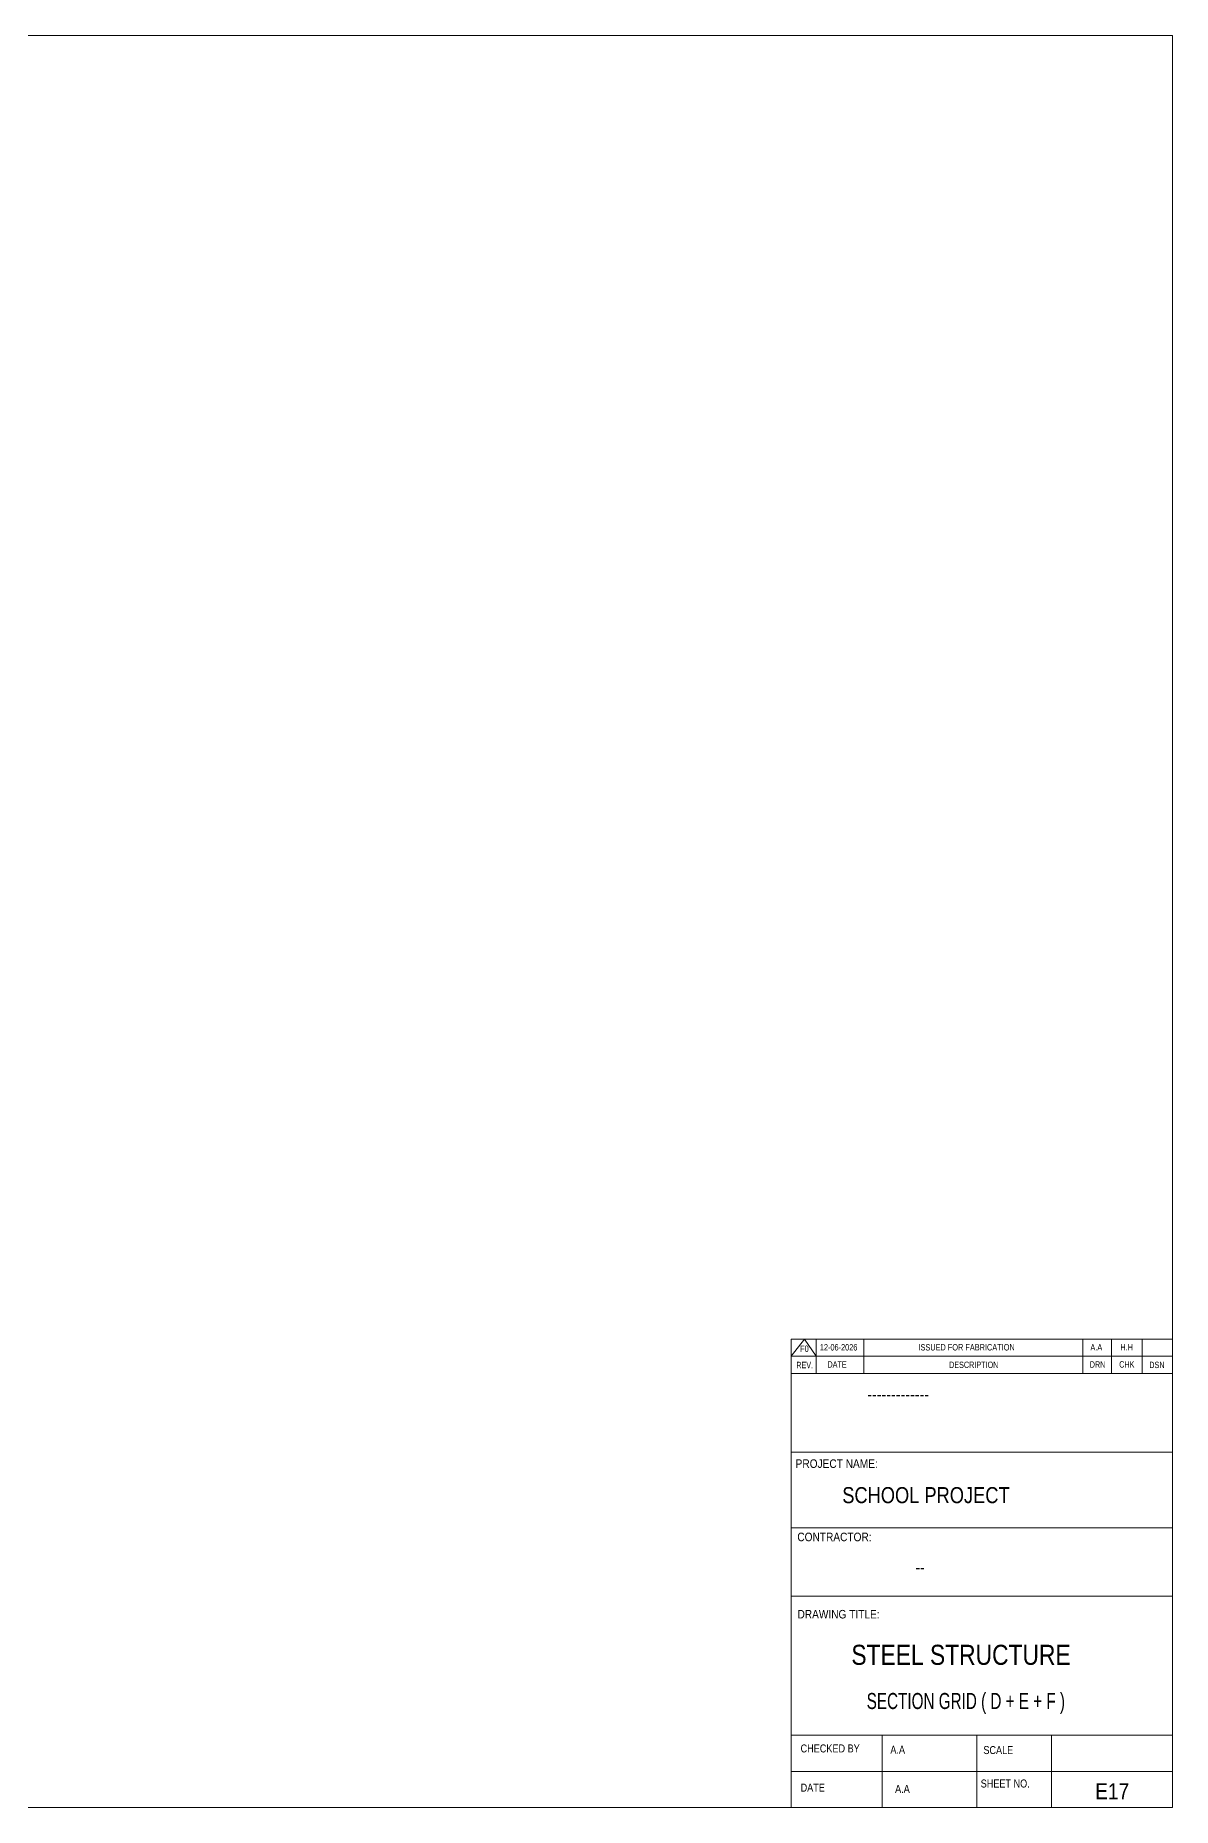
# Model space of a CAD drawing. Header units: millimetres. Extents: x -49 to 773, y -69 to 505.
# Drawn here: x 405 to 773, y -69 to 505 of the extents above; entities that cross this region are included whole.
import ezdxf

# ---------------------------------------------------------------- set-up
doc = ezdxf.new("R2010")
doc.units = ezdxf.units.MM
doc.linetypes.add('XKITLINE00', pattern=[0])
doc.layers.add('DrawingSheet', color=5, linetype='Continuous', lineweight=0)
doc.layers.add('OtherObjectType', color=7, linetype='Continuous', lineweight=0)
doc.styles.add('@ARIAL_UNICODE_MS_BOLD', font='ARIAL.TTF')
doc.styles.add('ARIAL', font='ARIAL.TTF')
doc.styles.add('ARIAL_NARROW', font='ARIALN.TTF')
doc.styles.add('COMIC_SANS_MS_BOLD', font='COMICBD.TTF')
doc.styles.add('SWIS721_EX_BT', font='ARIAL.TTF')
doc.styles.add('SWISSE', font='ARIAL.TTF')

# ---------------------------------------------------------------- blocks, each defined once
blk = doc.blocks.new('*A316')
at = {"layer": 'DrawingSheet', "color": 5, "linetype": 'XKITLINE00', "lineweight": 0}
for p, q in [((773.26, 505.41), (-46.74, 505.41)), ((773.26, -68.59), (773.26, 505.41)), ((-46.74, -68.59), (773.26, -68.59))]:
    blk.add_line(p, q, dxfattribs=at)
blk = doc.blocks.new('*A317')
at = {"layer": 'OtherObjectType', "color": 7, "linetype": 'XKITLINE00', "lineweight": 0}
for p, q in [((649.76, 83.18), (773.26, 83.18)), ((649.76, 77.62), (654.09, 83.18)), ((649.76, 77.62), (649.76, 83.18)), ((654.09, 83.18), (657.79, 77.62)), ((657.79, 77.62), (657.79, 83.18)), ((673.23, 77.62), (673.23, 83.18)), ((744.24, 77.62), (744.24, 83.18)), ((753.5, 77.62), (753.5, 83.18)), ((763.38, 77.62), (763.38, 83.18)), ((773.26, 77.62), (773.26, 83.18)), ((649.76, 77.62), (773.26, 77.62)), ((649.76, 72.06), (649.76, 77.62)), ((653.47, 77.62), (773.26, 77.62)), ((657.79, 72.06), (657.79, 77.62)), ((673.23, 72.06), (673.23, 77.62)), ((744.24, 72.06), (744.24, 77.62)), ((753.5, 72.06), (753.5, 77.62)), ((763.38, 72.06), (763.38, 77.62)), ((773.26, 72.06), (773.26, 77.62))]:
    blk.add_line(p, q, dxfattribs=at)
at = {"layer": 'OtherObjectType', "color": 7, "style": 'ARIAL_NARROW'}
for s, height, width, p in [('F0', 2.058, 1.008832, (652.66, 79.01)), ('12-06-2026', 2.058, 1.008832, (659.03, 79.47)), ('ISSUED FOR FABRICATION', 2.0583, 1.008832, (690.97, 79.47)), ('A.A', 2.058, 1.008832, (746.66, 79.47)), ('H.H', 2.058, 1.008832, (756.39, 79.47)), ('REV.', 2.058, 0.907949, (651.4, 73.73)), ('DATE', 2.058, 0.907949, (661.5, 73.92)), ('DESCRIPTION', 2.0583, 0.907949, (700.88, 73.8)), ('DRN', 2.058, 0.907949, (746.44, 73.89)), ('CHK', 2.058, 0.907949, (755.98, 73.92)), ('DSN', 2.058, 0.907949, (765.73, 73.76))]:
    blk.add_text(s, height=height, dxfattribs=dict(at, width=width)).set_placement(p)
blk = doc.blocks.new('*A318')
at = {"layer": 'OtherObjectType', "color": 2, "linetype": 'XKITLINE00', "lineweight": 0}
for p, q in [((649.76, -68.59), (649.77, 72.06)), ((649.76, 72.06), (773.26, 72.06)), ((773.25, 72.05), (773.26, -68.59)), ((773.26, 46.56), (649.76, 46.56)), ((649.76, 22.04), (773.26, 22.04)), ((773.26, -0.1), (649.76, -0.1)), ((773.26, -45.19), (649.76, -45.19)), ((679.21, -45.19), (679.21, -68.59)), ((709.88, -68.59), (709.88, -45.19)), ((734.01, -68.59), (734.01, -45.19)), ((773.26, -56.89), (649.76, -56.89)), ((773.26, -68.59), (649.76, -68.59))]:
    blk.add_line(p, q, dxfattribs=at)
at = {"layer": 'OtherObjectType', "color": 4, "style": '@ARIAL_UNICODE_MS_BOLD', "width": 0.85}
blk.add_text('-------------', height=3.9, dxfattribs=at).set_placement((674.38, 63.32))
at = {"layer": 'OtherObjectType', "color": 3}
for s, height, style, width, p in [('PROJECT NAME:', 2.7618, 'SWIS721_EX_BT', 0.85, (651.19, 41.43)), ('CONTRACTOR:', 2.7618, 'SWISSE', 0.85, (651.74, 17.69)), ('DRAWING TITLE:', 2.7618, 'SWIS721_EX_BT', 0.85, (651.79, -7.34)), ('SECTION GRID ( D + E + F ) ', 5.2, 'ARIAL', 0.68, (674.21, -36.67)), ('E17', 5.2, 'ARIAL', 0.85, (748.23, -65.9))]:
    blk.add_text(s, height=height, dxfattribs=dict(at, style=style, width=width)).set_placement(p)
at = {"layer": 'OtherObjectType', "color": 7, "width": 0.85}
for s, height, p in [('SCHOOL PROJECT', 5.2, (666.3, 30.01)), ('STEEL STRUCTURE', 6.5, (669.24, -22.36)), ('CHECKED BY', 2.592, (652.8, -50.73)), ('A.A', 2.592, (681.87, -51.14)), ('SCALE', 2.592, (712, -51.26)), ('DATE', 2.592, (652.81, -63.43)), ('A.A', 2.592, (683.41, -63.83)), ('SHEET NO.', 2.592, (711.13, -62.09))]:
    blk.add_text(s, height=height, dxfattribs=at).set_placement(p)
at = {"layer": 'OtherObjectType', "color": 1, "style": 'COMIC_SANS_MS_BOLD', "width": 0.85}
blk.add_text('--', height=3.9, dxfattribs=at).set_placement((690.03, 7.27))

msp = doc.modelspace()

# ---------------------------------------------------------------- block references
at = {"lineweight": 0}
for name in ['*A316', '*A317', '*A318']:
    msp.add_blockref(name, (0, 0), dxfattribs=at)

doc.saveas('drawing.dxf')
